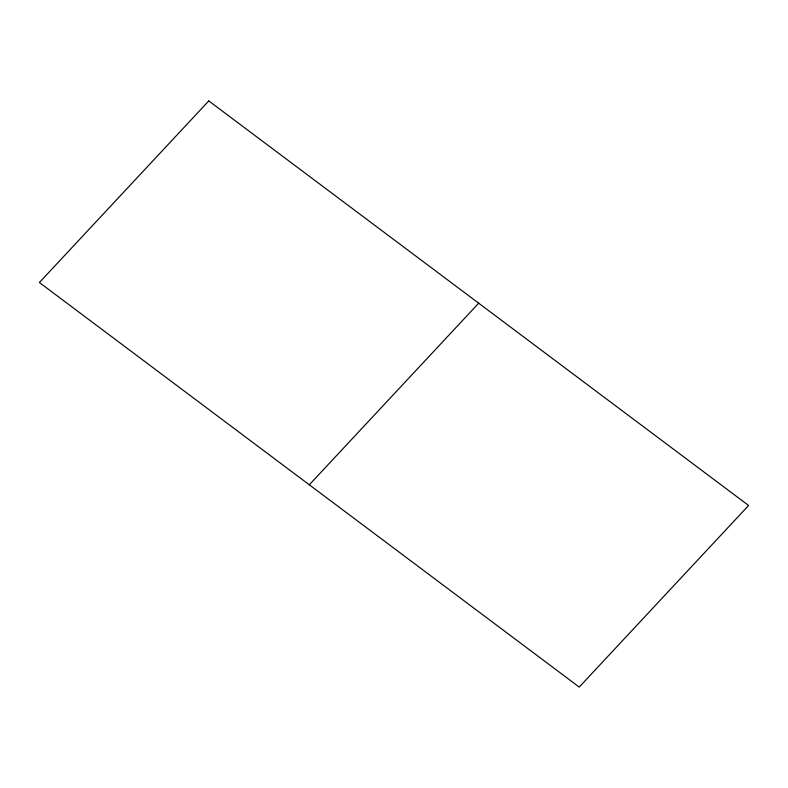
<?xml version="1.0" encoding="UTF-8"?>
<svg xmlns="http://www.w3.org/2000/svg" width="788" height="788" viewBox="0 0 788 788"><rect width="100%" height="100%" fill="white"/><g stroke="black" fill="none" stroke-linecap="round" stroke-linejoin="round"><path stroke-width="1.18" d="M309.31 484.797L478.69 303.203M208.781 100.923L39.4 282.518L579.219 687.077L748.6 505.482L208.781 100.923"/></g></svg>
